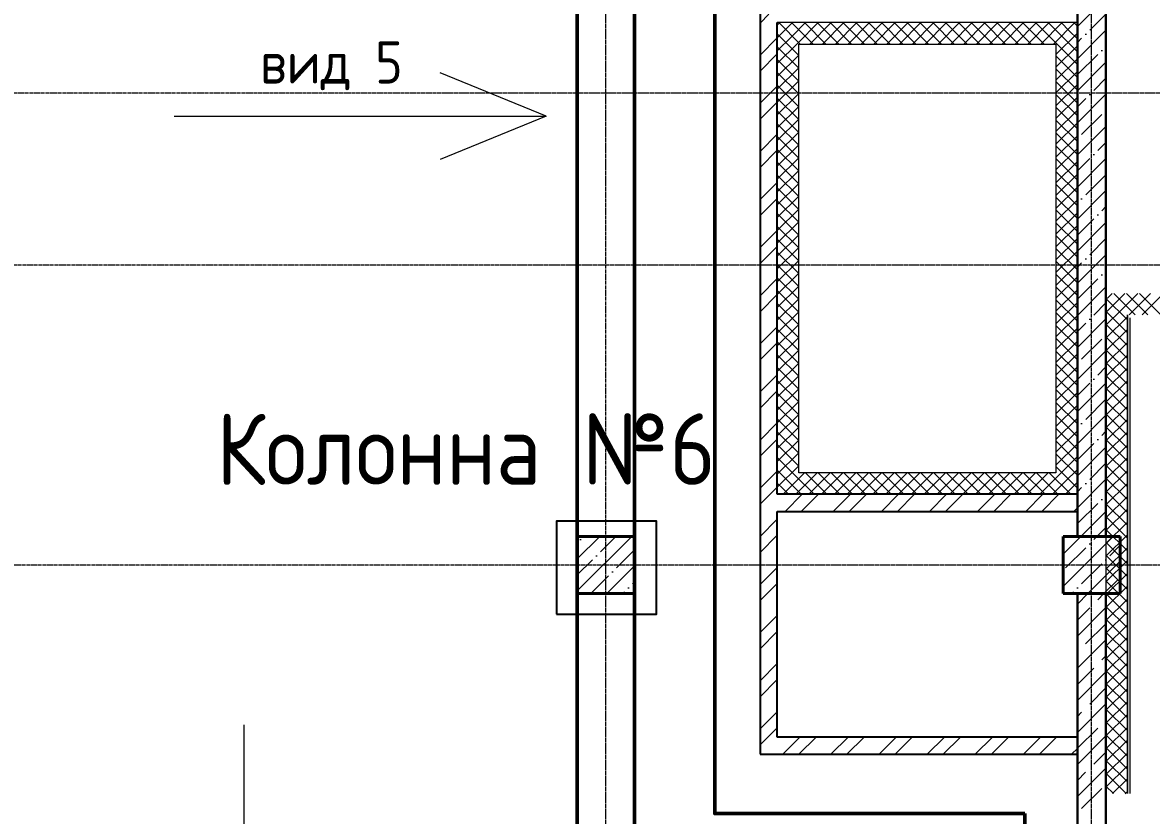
# Model space of a CAD drawing. Header units: millimetres. Extents: x -24360 to 609566, y -391049 to 148426.
# Drawn here: x 220968 to 228868, y -258293 to -252746 of the extents above; entities that cross this region are included whole.
import ezdxf

# ---------------------------------------------------------------- set-up
doc = ezdxf.new("R2010")
doc.units = ezdxf.units.MM
doc.linetypes.add('CENTER2', pattern=[28.575, 19.05, -3.175, 3.175, -3.175])
doc.linetypes.add('HIDDEN2', pattern=[4.7625, 3.175, -1.5875])
for name, color, linetype, lineweight in [('АР_Колонны', 70, 'Continuous', 30), ('АР_Стены ЖБ', 7, 'Continuous', 30), ('АР_Стены кирпич', 32, 'Continuous', 25), ('АР_Стены ПЕНОблок', 52, 'Continuous', 20), ('АР_Утеплитель', 31, 'Continuous', 0), ('АР_Штриховка', 8, 'Continuous', 0), ('Основные линии', 7, 'Continuous', 30), ('осново', 7, 'Continuous', 30), ('Размеры', 7, 'Continuous', 15)]:
    doc.layers.add(name, color=color, linetype=linetype, lineweight=lineweight)
doc.layers.add('АР_Оси_РД_100', color=7, linetype='Continuous', lineweight=0, true_color=0x525252)
doc.layers.add('КР_Балки-0.5', color=60, linetype='Continuous', lineweight=50, plot=False)
doc.styles.add('СПДС', font='isocpeur.ttf', dxfattribs={"width": 0.9})
pattern_1 = [(45, (200850, -329440.58), (-112.2532, 112.2532), []), (45, (200962.25, -329440.58), (-112.2532, 112.2532), [198.4375, -39.6875, 0, -39.6875])]
pattern_2 = [(45, (200850, -329440.58), (-168.3798, 168.3798), []), (45, (200962.25, -329440.58), (-168.3798, 168.3798), [])]

msp = doc.modelspace()

# ---------------------------------------------------------------- hatches: boundary and pattern name
at = {"layer": 'АР_Штриховка', "linetype": 'Continuous', "lineweight": 5, "true_color": 0x000000}
h = msp.add_hatch(dxfattribs=at)
h.set_pattern_fill('ANSI35', color=18, scale=25, angle=-360, style=0)
h.set_pattern_definition([(45, (200850, -329440.58), (-112.2532, 112.2532), []), (45, (200962.25, -329440.58), (-112.2532, 112.2532), [198.4375, -39.6875, 0, -39.6875])])
h.paths.add_polyline_path([(228550, -250740.584), (228350, -250740.584), (228350, -256340.584), (228550, -256340.584)], flags=0)
at = {"layer": 'АР_Штриховка', "linetype": 'Continuous', "lineweight": 0, "true_color": 0x000000}
h = msp.add_hatch(dxfattribs=at)
h.set_pattern_fill('ANSI32', color=18, scale=25, style=0)
h.set_pattern_definition([(45, (200850, -329440.58), (-168.3798, 168.3798), []), (45, (200962.25, -329440.58), (-168.3798, 168.3798), [])])
h.paths.add_polyline_path([(226130, -257865.584), (226250, -257745.584), (226250, -256165.584), (226220, -256085.584), (226130, -256045.584)], flags=0)
h.paths.add_polyline_path([(226130, -256045.584), (226220, -256085.584), (226250, -256045.584), (226250, -252745.584), (226130, -252625.584)], flags=0)
h = msp.add_hatch(dxfattribs=at)
h.set_pattern_fill('ANSI37', color=18, scale=20, angle=-360, style=0)
h.set_pattern_definition([(45, (200850, -329440.584), (-44.90128, 44.90128), []), (135, (200850, -329440.584), (-44.90128, -44.90128), [])])
h.paths.add_polyline_path([(228200, -252895.584), (228350, -252745.584), (226250, -252745.584), (226400, -252895.584)], flags=0)
h = msp.add_hatch(dxfattribs=at)
h.set_pattern_fill('ANSI37', color=18, scale=20, angle=-360, style=0)
h.set_pattern_definition([(45, (200850, -329440.584), (-44.90128, 44.90128), []), (135, (200850, -329440.584), (-44.90128, -44.90128), [])])
h.paths.add_polyline_path([(226400, -252895.584), (226250, -252745.584), (226250, -256045.584), (226400, -255895.584)], flags=0)
h = msp.add_hatch(dxfattribs=at)
h.set_pattern_fill('ANSI37', color=18, scale=20, style=0)
h.set_pattern_definition([(45, (200850, -329440.584), (-44.90128, 44.90128), []), (135, (200850, -329440.584), (-44.90128, -44.90128), [])])
h.paths.add_polyline_path([(228200, -255895.584), (228350, -256045.584), (228350, -252745.584), (228200, -252895.584)], flags=0)
h = msp.add_hatch(dxfattribs=at)
h.set_pattern_fill('ANSI37', color=18, scale=20, angle=-360, style=0)
h.set_pattern_definition([(45, (200850, -329440.584), (-44.90128, 44.90128), []), (135, (200850, -329440.584), (-44.90128, -44.90128), [])])
h.paths.add_polyline_path([(228700, -254790.584), (228550, -254640.584), (228550, -258140.584), (228700, -258140.584)], flags=0)
h = msp.add_hatch(dxfattribs=at)
h.set_pattern_fill('ANSI37', color=18, scale=20, angle=-359.9999994, style=0)
h.set_pattern_definition([(45, (200850, -329440.584), (-44.90128, 44.90128), []), (135, (200850, -329440.584), (-44.90128, -44.90128), [])])
h.paths.add_polyline_path([(226399.999, -255895.583), (226249.999, -256045.583), (228349.999, -256045.583), (228199.999, -255895.583)], flags=0)
h = msp.add_hatch(dxfattribs=at)
h.set_pattern_fill('ANSI32', color=18, scale=25, angle=360, style=0)
h.set_pattern_definition(pattern_2)
h.paths.add_polyline_path([(228350, -256165.584), (228350, -256045.584), (226250, -256045.584), (226220, -256085.584), (226250, -256165.584)], flags=0)
at = {"layer": 'АР_Штриховка', "linetype": 'Continuous', "lineweight": 5, "true_color": 0x000000}
h = msp.add_hatch(dxfattribs=at)
h.set_pattern_fill('ANSI35', color=18, scale=25, style=0)
h.set_pattern_definition(pattern_1)
h.paths.add_polyline_path([(224850, -256740.584), (225250, -256740.584), (225250, -256340.584), (224850, -256340.584)], flags=0)
h = msp.add_hatch(dxfattribs=at)
h.set_pattern_fill('ANSI35', color=18, scale=25, style=0)
h.set_pattern_definition(pattern_1)
h.paths.add_polyline_path([(228250, -256740.584), (228650, -256740.584), (228650, -256340.584), (228250, -256340.584)], flags=0)
at = {"layer": 'АР_Штриховка', "linetype": 'Continuous', "lineweight": 0, "true_color": 0x000000}
h = msp.add_hatch(dxfattribs=at)
h.set_pattern_fill('ANSI32', color=18, scale=25, angle=360, style=0)
h.set_pattern_definition(pattern_2)
h.paths.add_polyline_path([(228350, -257865.584), (228350, -257745.584), (226250, -257745.584), (226130, -257865.584)], flags=0)

# ---------------------------------------------------------------- linework, layer by layer
at = {"color": 1, "lineweight": 50}
for points in [[(227983, -258280.584), (227983, -260071.584), (214253, -260071.584), (214253, -240479.584)], [(227983, -258280.584), (225813, -258280.584), (225813, -252293.584)]]:
    msp.add_lwpolyline(points, dxfattribs=at)
at = {"color": 1}
msp.add_lwpolyline([(224704.738, -256884.365), (225405.241, -256884.365), (225405.241, -256234.78), (224704.738, -256234.78)], close=True, dxfattribs=at)
at = {"layer": 'АР_Колонны', "color": 18, "linetype": 'HIDDEN2', "lineweight": 25, "true_color": 0x000000}
for p, q in [((224850, -256340.584), (225250, -256340.584)), ((224850, -256740.584), (224850, -256340.584)), ((225250, -256340.584), (225250, -256740.584)), ((228250, -256340.584), (228650, -256340.584)), ((228250, -256740.584), (228250, -256340.584)), ((228650, -256340.584), (228650, -256740.584)), ((225250, -256740.584), (224850, -256740.584)), ((228650, -256740.584), (228250, -256740.584))]:
    msp.add_line(p, q, dxfattribs=at)
at = {"layer": 'АР_Колонны', "color": 18, "linetype": 'Continuous', "lineweight": 30, "true_color": 0x000000}
for p, q in [((225250, -256340.584), (224850, -256340.584)), ((224850, -256340.584), (224850, -256740.584)), ((225250, -256740.584), (225250, -256340.584)), ((228650, -256340.584), (228250, -256340.584)), ((228250, -256340.584), (228250, -256740.584)), ((228650, -256740.584), (228650, -256340.584)), ((224850, -256740.584), (225250, -256740.584)), ((228250, -256740.584), (228650, -256740.584))]:
    msp.add_line(p, q, dxfattribs=at)
at = {"layer": 'АР_Оси_РД_100', "linetype": 'CENTER2'}
for p, q in [((225050, -261120.584), (225050, -235341.905)), ((228450, -261120.584), (228450, -235341.905)), ((225050, -261120.584), (225050, -238390.584)), ((228450, -261120.584), (228450, -238440.584)), ((232410, -253240.584), (200850, -253240.584)), ((200850, -254440.584), (232410, -254440.584)), ((205050, -256540.584), (232410, -256540.584))]:
    msp.add_line(p, q, dxfattribs=at)
at = {"layer": 'АР_Стены ЖБ', "color": 18, "linetype": 'Continuous', "lineweight": 30, "true_color": 0x000000}
for p, q in [((228350, -250740.584), (228350, -256340.584)), ((228550, -256340.584), (228550, -250740.584)), ((228350, -256340.584), (228550, -256340.584)), ((228550, -256740.584), (228350, -256740.584)), ((228350, -256740.584), (228350, -260365.584)), ((228550, -260365.584), (228550, -256740.584))]:
    msp.add_line(p, q, dxfattribs=at)
at = {"layer": 'АР_Стены ЖБ', "color": 18, "linetype": 'Continuous', "lineweight": 40, "true_color": 0x000000}
for p, q in [((225250, -256340.584), (224850, -256340.584)), ((224850, -256340.584), (224850, -256740.584)), ((225250, -256740.584), (225250, -256340.584)), ((228650, -256340.584), (228250, -256340.584)), ((228250, -256340.584), (228250, -256740.584)), ((228650, -256740.584), (228650, -256340.584)), ((224850, -256740.584), (225250, -256740.584)), ((228250, -256740.584), (228650, -256740.584))]:
    msp.add_line(p, q, dxfattribs=at)
at = {"layer": 'АР_Стены кирпич', "color": 18, "linetype": 'Continuous', "lineweight": 25, "true_color": 0x000000}
for p, q in [((226130, -252625.584), (226130, -256045.584)), ((226250, -256045.584), (226250, -252745.584)), ((226130, -256045.584), (226130, -257865.584)), ((228350, -256045.584), (226250, -256045.584)), ((228350, -256165.584), (228350, -256045.584)), ((226250, -256165.584), (228350, -256165.584)), ((226250, -257745.584), (226250, -256165.584)), ((228350, -257745.584), (226250, -257745.584)), ((228350, -257865.584), (228350, -257745.584)), ((226130, -257865.584), (228350, -257865.584))]:
    msp.add_line(p, q, dxfattribs=at)
at = {"layer": 'АР_Стены ПЕНОблок', "color": 18, "linetype": 'Continuous', "lineweight": 20, "true_color": 0x000000}
msp.add_line((228550, -254440.584), (228550.005, -254640.584), dxfattribs=at)
at = {"layer": 'АР_Утеплитель', "color": 18, "linetype": 'Continuous', "lineweight": 0, "true_color": 0x000000}
for p, q in [((228350, -252745.584), (226250, -252745.584)), ((226250, -252745.584), (226250, -256045.584)), ((228350, -256045.584), (228350, -252745.584)), ((226400, -252895.584), (228200, -252895.584)), ((226400, -255895.584), (226400, -252895.584)), ((228200, -252895.584), (228200, -255895.584)), ((228550, -254640.584), (228550, -258140.584)), ((228700, -258140.584), (228700, -254790.584)), ((228700, -254790.584), (228700, -258140.584)), ((228720, -258140.584), (228720, -254810.584)), ((228200, -255895.584), (226400, -255895.584)), ((226250, -256045.584), (228350, -256045.584))]:
    msp.add_line(p, q, dxfattribs=at)
at = {"layer": 'АР_Штриховка', "color": 18, "linetype": 'Continuous', "lineweight": 0, "true_color": 0x000000}
for p, q in [((228571.729, -254662.313), (228593.458, -254640.584)), ((228754.525, -254790.584), (228604.525, -254640.584)), ((228616.63, -254707.214), (228683.26, -254640.584)), ((228661.531, -254752.115), (228773.063, -254640.584)), ((228844.327, -254790.584), (228694.327, -254640.584)), ((228712.865, -254790.584), (228862.865, -254640.584)), ((228934.13, -254790.584), (228784.13, -254640.584)), ((228802.668, -254790.584), (228952.668, -254640.584))]:
    msp.add_line(p, q, dxfattribs=at)
at = {"layer": 'АР_Штриховка', "color": 18, "linetype": 'Continuous', "lineweight": 5, "true_color": 0x000000}
for p, q in [((228350, -256814.797), (228424.213, -256740.584)), ((228492.351, -256784.699), (228536.466, -256740.584)), ((228350, -257039.303), (228550, -256839.303)), ((228350, -256927.05), (228436.224, -256840.826)), ((228408.161, -257093.395), (228548.477, -256953.079)), ((228350, -257263.809), (228550, -257063.809)), ((228350, -257151.556), (228352.034, -257149.522)), ((228520.414, -257205.648), (228550, -257176.063)), ((228350, -257376.063), (228464.287, -257261.775)), ((228350, -257488.316), (228550, -257288.316)), ((228436.224, -257514.345), (228550, -257400.569)), ((228350, -257712.822), (228550, -257512.822)), ((228350, -257600.569), (228380.097, -257570.471)), ((228352.034, -257823.041), (228492.351, -257682.725)), ((228548.477, -257626.598), (228550, -257625.075)), ((228350, -257937.329), (228550, -257737.329)), ((228464.287, -257935.294), (228550, -257849.582)), ((228350, -258161.835), (228550, -257961.835)), ((228350, -258049.582), (228408.161, -257991.421)), ((228380.097, -258243.991), (228520.414, -258103.674))]:
    msp.add_line(p, q, dxfattribs=at)
at = {"layer": 'КР_Балки-0.5', "color": 18, "ltscale": 200, "true_color": 0x000000}
for p, q in [((224850, -260465.582), (224850, -242440.584)), ((224850, -260465.582), (224850, -242440.584)), ((225250, -242440.584), (225250, -260465.582)), ((225250, -242440.584), (225250, -260465.582))]:
    msp.add_line(p, q, dxfattribs=at)
at = {"layer": 'Размеры'}
for points in [[(224633.516, -253399.445), (223890.344, -253096.17)], [(222029.428, -253399.445), (224633.516, -253399.445)], [(224633.516, -253399.445), (223890.344, -253702.72)], [(222516.073, -257659.473), (222516.073, -260263.562)]]:
    msp.add_lwpolyline(points, dxfattribs=at)

# ---------------------------------------------------------------- texts
at = {"layer": 'Основные линии', "insert": (222630.285, -252876.792), "char_height": 295.2401, "attachment_point": 1, "style": 'СПДС'}
msp.add_mtext_dynamic_manual_height_columns('вид 5', width=1990.98948, gutter_width=991.045, heights=[0], dxfattribs=at)
at = {"layer": 'осново', "insert": (222323.928, -255480), "char_height": 500, "attachment_point": 1, "style": 'СПДС'}
msp.add_mtext_dynamic_manual_height_columns('Колонна №6', width=3371.81454, gutter_width=1678.372, heights=[0], dxfattribs=at)

doc.saveas('drawing.dxf')
